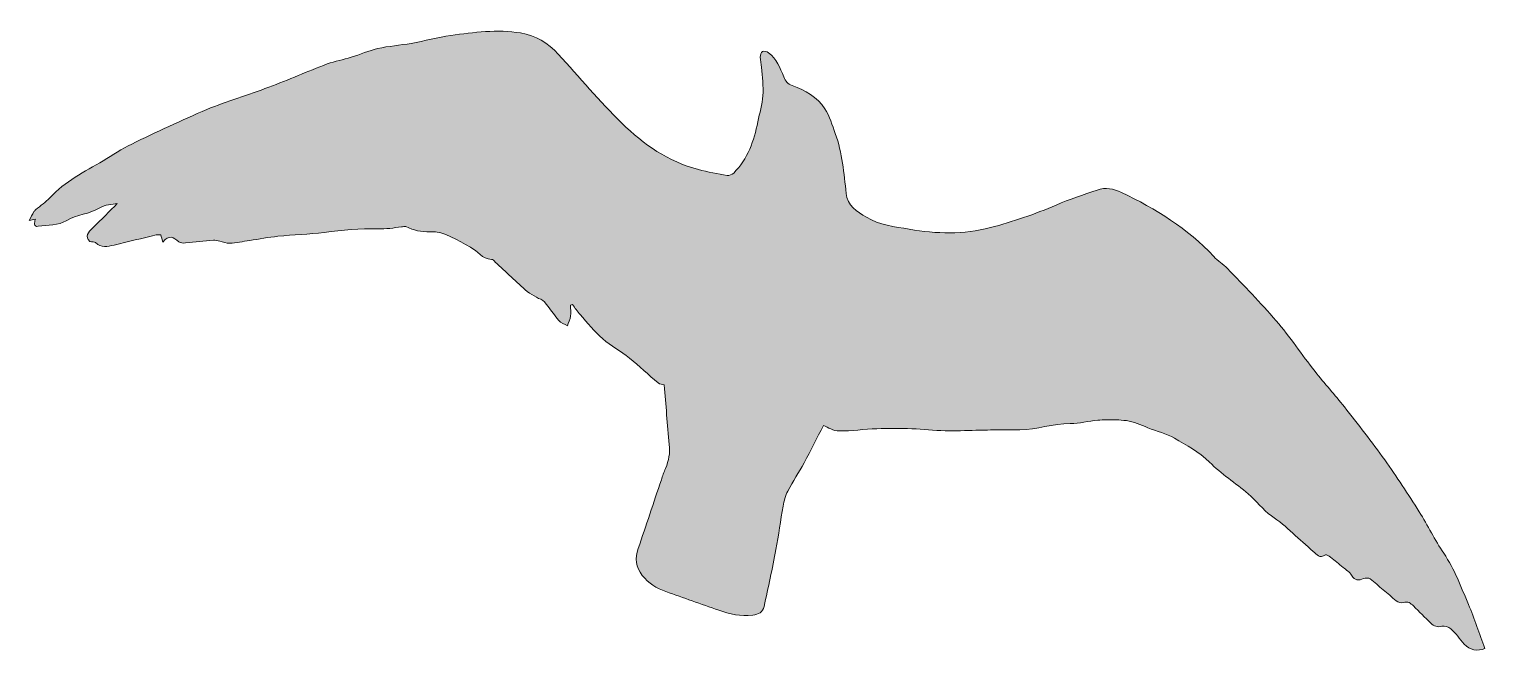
# Model space of a CAD drawing. Header units: inches. Extents: x 727 to 921, y 290 to 497.
# Drawn here: x 868.49 to 895.04, y 464.26 to 475.61 of the extents above; entities that cross this region are included whole.
import ezdxf

# ---------------------------------------------------------------- set-up
doc = ezdxf.new("R2010")
doc.units = ezdxf.units.IN
doc.header["$MEASUREMENT"] = 0
doc.layers.add('Layer 1', color=7, linetype='Continuous')

# ---------------------------------------------------------------- blocks, each defined once
blk = doc.blocks.new('block 6')
at = {"layer": 'Layer 1', "true_color": 0xfddb47}
h = blk.add_hatch(color=41, dxfattribs=at)
h.dxf.hatch_style = 2
edge = h.paths.add_edge_path()
edge.add_spline(control_points=[(894.291, 466.055), (894.128, 466.298), (893.999, 466.563), (893.843, 466.811), (893.64, 467.132), (893.434, 467.451), (893.213, 467.76), (892.978, 468.088), (892.728, 468.406), (892.478, 468.724), (892.305, 468.944), (892.115, 469.151), (891.942, 469.371), (891.702, 469.677), (891.485, 470.001), (891.233, 470.295), (890.952, 470.625), (890.644, 470.933), (890.345, 471.246), (890.268, 471.327), (890.169, 471.387), (890.094, 471.468), (889.617, 471.979), (889.034, 472.336), (888.412, 472.635), (888.272, 472.702), (888.121, 472.734), (887.967, 472.678), (887.717, 472.589), (887.463, 472.509), (887.219, 472.404), (886.829, 472.237), (886.43, 472.099), (886.02, 471.992), (885.529, 471.863), (885.037, 471.879), (884.541, 471.963), (884.271, 472.008), (883.998, 472.04), (883.758, 472.181), (883.585, 472.282), (883.411, 472.399), (883.389, 472.616), (883.351, 472.985), (883.32, 473.355), (883.191, 473.706), (883.134, 473.86), (883.088, 474.023), (883.001, 474.159), (882.863, 474.375), (882.644, 474.5), (882.405, 474.581), (882.32, 474.61), (882.285, 474.662), (882.251, 474.739), (882.181, 474.899), (882.126, 475.074), (881.972, 475.182), (881.943, 475.202), (881.89, 475.215), (881.863, 475.201), (881.838, 475.188), (881.822, 475.136), (881.822, 475.101), (881.822, 475.039), (881.841, 474.978), (881.845, 474.916), (881.858, 474.744), (881.884, 474.57), (881.872, 474.398), (881.862, 474.238), (881.811, 474.081), (881.779, 473.922), (881.708, 473.575), (881.598, 473.245), (881.338, 472.988), (881.31, 472.961), (881.257, 472.938), (881.221, 472.944), (881.044, 472.973), (880.866, 473.005), (880.693, 473.052), (880.146, 473.197), (879.691, 473.508), (879.298, 473.897), (878.892, 474.297), (878.523, 474.734), (878.138, 475.155), (877.951, 475.359), (877.727, 475.495), (877.449, 475.541), (877.022, 475.611), (876.601, 475.554), (876.181, 475.496), (875.937, 475.463), (875.698, 475.396), (875.456, 475.352), (875.252, 475.316), (875.044, 475.302), (874.843, 475.257), (874.68, 475.22), (874.525, 475.148), (874.363, 475.098), (874.218, 475.053), (874.065, 475.03), (873.923, 474.976), (873.566, 474.841), (873.215, 474.688), (872.858, 474.553), (872.483, 474.411), (872.096, 474.299), (871.726, 474.145), (871.262, 473.951), (870.809, 473.733), (870.356, 473.515), (870.176, 473.429), (870.011, 473.312), (869.837, 473.212), (869.494, 473.015), (869.14, 472.833), (868.864, 472.537), (868.788, 472.456), (868.692, 472.393), (868.606, 472.321), (868.595, 472.308), (868.584, 472.296), (868.573, 472.284), (868.545, 472.233), (868.518, 472.183), (868.485, 472.124), (868.527, 472.132), (868.56, 472.138), (868.599, 472.146), (868.581, 472.081), (868.559, 472.005), (868.652, 472.016), (868.826, 472.036), (869.024, 472.032), (869.164, 472.118), (869.359, 472.236), (869.586, 472.236), (869.776, 472.355), (869.869, 472.413), (870, 472.411), (870.092, 472.431), (869.957, 472.296), (869.804, 472.139), (869.646, 471.987), (869.565, 471.908), (869.494, 471.834), (869.591, 471.738), (869.634, 471.732), (869.679, 471.739), (869.698, 471.72), (869.802, 471.618), (869.916, 471.645), (870.035, 471.675), (870.291, 471.739), (870.548, 471.799), (870.805, 471.858), (870.831, 471.864), (870.861, 471.859), (870.886, 471.859), (870.898, 471.82), (870.908, 471.788), (870.925, 471.73), (871.035, 471.867), (871.122, 471.824), (871.215, 471.734), (871.24, 471.71), (871.298, 471.71), (871.34, 471.714), (871.509, 471.728), (871.678, 471.751), (871.847, 471.766), (871.885, 471.769), (871.925, 471.752), (871.964, 471.744), (872.023, 471.731), (872.083, 471.703), (872.141, 471.707), (872.264, 471.716), (872.386, 471.74), (872.509, 471.758), (872.68, 471.784), (872.851, 471.817), (873.023, 471.834), (873.305, 471.862), (873.589, 471.87), (873.87, 471.904), (874.196, 471.944), (874.52, 471.986), (874.851, 471.969), (874.992, 471.962), (875.135, 471.991), (875.278, 472.004), (875.305, 472.006), (875.337, 472.02), (875.359, 472.01), (875.5, 471.943), (875.634, 471.91), (875.802, 471.918), (876.07, 471.93), (876.299, 471.758), (876.534, 471.637), (876.666, 471.569), (876.746, 471.413), (876.919, 471.414), (876.942, 471.415), (876.967, 471.384), (876.989, 471.365), (877.183, 471.185), (877.376, 471.003), (877.573, 470.826), (877.621, 470.783), (877.683, 470.755), (877.739, 470.722), (877.788, 470.694), (877.85, 470.679), (877.884, 470.64), (877.978, 470.531), (878.054, 470.408), (878.148, 470.3), (878.186, 470.256), (878.251, 470.235), (878.304, 470.203), (878.324, 470.261), (878.353, 470.318), (878.362, 470.377), (878.371, 470.443), (878.361, 470.511), (878.36, 470.578), (878.372, 470.582), (878.385, 470.586), (878.398, 470.589), (878.444, 470.529), (878.485, 470.464), (878.536, 470.408), (878.67, 470.258), (878.798, 470.098), (878.948, 469.966), (879.099, 469.834), (879.28, 469.738), (879.436, 469.613), (879.616, 469.47), (879.782, 469.31), (879.958, 469.162), (879.987, 469.137), (880.035, 469.136), (880.072, 469.124), (880.102, 468.763), (880.127, 468.4), (880.163, 468.038), (880.179, 467.885), (880.156, 467.743), (880.094, 467.604), (880.064, 467.536), (880.042, 467.465), (880.018, 467.395), (879.877, 466.978), (879.738, 466.56), (879.597, 466.143), (879.537, 465.966), (879.549, 465.803), (879.671, 465.652), (879.785, 465.51), (879.929, 465.416), (880.101, 465.357), (880.423, 465.247), (880.741, 465.125), (881.064, 465.018), (881.264, 464.952), (881.467, 464.896), (881.686, 464.926), (881.795, 464.941), (881.869, 464.982), (881.891, 465.085), (881.968, 465.43), (882.043, 465.777), (882.109, 466.124), (882.159, 466.387), (882.192, 466.652), (882.239, 466.915), (882.256, 467.009), (882.282, 467.106), (882.325, 467.19), (882.417, 467.366), (882.528, 467.53), (882.622, 467.704), (882.745, 467.93), (882.859, 468.161), (882.974, 468.384), (883.06, 468.352), (883.16, 468.286), (883.26, 468.285), (883.49, 468.283), (883.719, 468.319), (883.949, 468.327), (884.163, 468.335), (884.377, 468.334), (884.59, 468.327), (884.791, 468.32), (884.992, 468.293), (885.193, 468.288), (885.381, 468.282), (885.57, 468.293), (885.758, 468.297), (885.898, 468.299), (886.038, 468.305), (886.177, 468.306), (886.303, 468.308), (886.429, 468.306), (886.555, 468.307), (886.866, 468.311), (887.165, 468.417), (887.478, 468.419), (887.645, 468.421), (887.811, 468.465), (887.978, 468.481), (888.089, 468.492), (888.201, 468.487), (888.313, 468.487), (888.377, 468.486), (888.441, 468.479), (888.506, 468.476), (888.636, 468.449), (888.766, 468.398), (888.891, 468.345), (889.054, 468.278), (889.238, 468.236), (889.379, 468.152), (889.596, 468.024), (889.828, 467.906), (890.017, 467.718), (890.231, 467.504), (890.491, 467.336), (890.724, 467.139), (890.871, 467.013), (890.989, 466.849), (891.146, 466.74), (891.425, 466.55), (891.654, 466.305), (891.909, 466.089), (891.972, 466.036), (892.028, 465.951), (892.133, 466.028), (892.146, 466.038), (892.197, 466.005), (892.224, 465.984), (892.303, 465.924), (892.379, 465.861), (892.454, 465.798), (892.508, 465.752), (892.576, 465.714), (892.609, 465.656), (892.668, 465.554), (892.736, 465.558), (892.828, 465.593), (892.863, 465.606), (892.922, 465.609), (892.948, 465.588), (893.109, 465.459), (893.263, 465.32), (893.424, 465.191), (893.457, 465.164), (893.517, 465.143), (893.552, 465.155), (893.637, 465.187), (893.685, 465.146), (893.737, 465.095), (893.842, 464.99), (893.949, 464.887), (894.055, 464.782), (894.111, 464.726), (894.17, 464.703), (894.256, 464.724), (894.305, 464.736), (894.382, 464.715), (894.419, 464.68), (894.509, 464.596), (894.582, 464.493), (894.665, 464.401), (894.763, 464.294), (894.908, 464.258), (895.041, 464.322), (894.942, 464.587), (894.853, 464.86), (894.741, 465.123), (894.606, 465.44), (894.487, 465.764), (894.291, 466.055)], knot_values=[0, 0, 0, 0, 1, 1, 1, 2, 2, 2, 3, 3, 3, 4, 4, 4, 5, 5, 5, 6, 6, 6, 7, 7, 7, 8, 8, 8, 9, 9, 9, 10, 10, 10, 11, 11, 11, 12, 12, 12, 13, 13, 13, 14, 14, 14, 15, 15, 15, 16, 16, 16, 17, 17, 17, 18, 18, 18, 19, 19, 19, 20, 20, 20, 21, 21, 21, 22, 22, 22, 23, 23, 23, 24, 24, 24, 25, 25, 25, 26, 26, 26, 27, 27, 27, 28, 28, 28, 29, 29, 29, 30, 30, 30, 31, 31, 31, 32, 32, 32, 33, 33, 33, 34, 34, 34, 35, 35, 35, 36, 36, 36, 37, 37, 37, 38, 38, 38, 39, 39, 39, 40, 40, 40, 41, 41, 41, 42, 42, 42, 43, 43, 43, 44, 44, 44, 45, 45, 45, 46, 46, 46, 47, 47, 47, 48, 48, 48, 49, 49, 49, 50, 50, 50, 51, 51, 51, 52, 52, 52, 53, 53, 53, 54, 54, 54, 55, 55, 55, 56, 56, 56, 57, 57, 57, 58, 58, 58, 59, 59, 59, 60, 60, 60, 61, 61, 61, 62, 62, 62, 63, 63, 63, 64, 64, 64, 65, 65, 65, 66, 66, 66, 67, 67, 67, 68, 68, 68, 69, 69, 69, 70, 70, 70, 71, 71, 71, 72, 72, 72, 73, 73, 73, 74, 74, 74, 75, 75, 75, 76, 76, 76, 77, 77, 77, 78, 78, 78, 79, 79, 79, 80, 80, 80, 81, 81, 81, 82, 82, 82, 83, 83, 83, 84, 84, 84, 85, 85, 85, 86, 86, 86, 87, 87, 87, 88, 88, 88, 89, 89, 89, 90, 90, 90, 91, 91, 91, 92, 92, 92, 93, 93, 93, 94, 94, 94, 95, 95, 95, 96, 96, 96, 97, 97, 97, 98, 98, 98, 99, 99, 99, 100, 100, 100, 101, 101, 101, 102, 102, 102, 103, 103, 103, 104, 104, 104, 105, 105, 105, 106, 106, 106, 107, 107, 107, 108, 108, 108, 109, 109, 109, 110, 110, 110, 111, 111, 111, 112, 112, 112, 113, 113, 113, 114, 114, 114, 115, 115, 115, 116, 116, 116, 117, 117, 117, 118, 118, 118, 119, 119, 119, 120, 120, 120, 121, 121, 121, 122, 122, 122, 123, 123, 123, 124, 124, 124, 125, 125, 125, 126, 126, 126, 127, 127, 127, 128, 128, 128, 129, 129, 129, 130, 130, 130, 130], degree=3, periodic=1)
at = {"layer": 'Layer 1', "lineweight": 0}
blk.add_open_spline([(894.291, 466.055), (894.128, 466.298), (893.999, 466.563), (893.843, 466.811), (893.64, 467.132), (893.434, 467.451), (893.213, 467.76), (892.978, 468.088), (892.728, 468.406), (892.478, 468.724), (892.305, 468.944), (892.115, 469.151), (891.942, 469.371), (891.702, 469.677), (891.485, 470.001), (891.233, 470.295), (890.952, 470.625), (890.644, 470.933), (890.345, 471.246), (890.268, 471.327), (890.169, 471.387), (890.094, 471.468), (889.617, 471.979), (889.034, 472.336), (888.412, 472.635), (888.272, 472.702), (888.121, 472.734), (887.967, 472.678), (887.717, 472.589), (887.463, 472.509), (887.219, 472.404), (886.829, 472.237), (886.43, 472.099), (886.02, 471.992), (885.529, 471.863), (885.037, 471.879), (884.541, 471.963), (884.271, 472.008), (883.998, 472.04), (883.758, 472.181), (883.585, 472.282), (883.411, 472.399), (883.389, 472.616), (883.351, 472.985), (883.32, 473.355), (883.191, 473.706), (883.134, 473.86), (883.088, 474.023), (883.001, 474.159), (882.863, 474.375), (882.644, 474.5), (882.405, 474.581), (882.32, 474.61), (882.285, 474.662), (882.251, 474.739), (882.181, 474.899), (882.126, 475.074), (881.972, 475.182), (881.943, 475.202), (881.89, 475.215), (881.863, 475.201), (881.838, 475.188), (881.822, 475.136), (881.822, 475.101), (881.822, 475.039), (881.841, 474.978), (881.845, 474.916), (881.858, 474.744), (881.884, 474.57), (881.872, 474.398), (881.862, 474.238), (881.811, 474.081), (881.779, 473.922), (881.708, 473.575), (881.598, 473.245), (881.338, 472.988), (881.31, 472.961), (881.257, 472.938), (881.221, 472.944), (881.044, 472.973), (880.866, 473.005), (880.693, 473.052), (880.146, 473.197), (879.691, 473.508), (879.298, 473.897), (878.892, 474.297), (878.523, 474.734), (878.138, 475.155), (877.951, 475.359), (877.727, 475.495), (877.449, 475.541), (877.022, 475.611), (876.601, 475.554), (876.181, 475.496), (875.937, 475.463), (875.698, 475.396), (875.456, 475.352), (875.252, 475.316), (875.044, 475.302), (874.843, 475.257), (874.68, 475.22), (874.525, 475.148), (874.363, 475.098), (874.218, 475.053), (874.065, 475.03), (873.923, 474.976), (873.566, 474.841), (873.215, 474.688), (872.858, 474.553), (872.483, 474.411), (872.096, 474.299), (871.726, 474.145), (871.262, 473.951), (870.809, 473.733), (870.356, 473.515), (870.176, 473.429), (870.011, 473.312), (869.837, 473.212), (869.494, 473.015), (869.14, 472.833), (868.864, 472.537), (868.788, 472.456), (868.692, 472.393), (868.606, 472.321), (868.595, 472.308), (868.584, 472.296), (868.573, 472.284), (868.545, 472.233), (868.518, 472.183), (868.485, 472.124), (868.527, 472.132), (868.56, 472.138), (868.599, 472.146), (868.581, 472.081), (868.559, 472.005), (868.652, 472.016), (868.826, 472.036), (869.024, 472.032), (869.164, 472.118), (869.359, 472.236), (869.586, 472.236), (869.776, 472.355), (869.869, 472.413), (870, 472.411), (870.092, 472.431), (869.957, 472.296), (869.804, 472.139), (869.646, 471.987), (869.565, 471.908), (869.494, 471.834), (869.591, 471.738), (869.634, 471.732), (869.679, 471.739), (869.698, 471.72), (869.802, 471.618), (869.916, 471.645), (870.035, 471.675), (870.291, 471.739), (870.548, 471.799), (870.805, 471.858), (870.831, 471.864), (870.861, 471.859), (870.886, 471.859), (870.898, 471.82), (870.908, 471.788), (870.925, 471.73), (871.035, 471.867), (871.122, 471.824), (871.215, 471.734), (871.24, 471.71), (871.298, 471.71), (871.34, 471.714), (871.509, 471.728), (871.678, 471.751), (871.847, 471.766), (871.885, 471.769), (871.925, 471.752), (871.964, 471.744), (872.023, 471.731), (872.083, 471.703), (872.141, 471.707), (872.264, 471.716), (872.386, 471.74), (872.509, 471.758), (872.68, 471.784), (872.851, 471.817), (873.023, 471.834), (873.305, 471.862), (873.589, 471.87), (873.87, 471.904), (874.196, 471.944), (874.52, 471.986), (874.851, 471.969), (874.992, 471.962), (875.135, 471.991), (875.278, 472.004), (875.305, 472.006), (875.337, 472.02), (875.359, 472.01), (875.5, 471.943), (875.634, 471.91), (875.802, 471.918), (876.07, 471.93), (876.299, 471.758), (876.534, 471.637), (876.666, 471.569), (876.746, 471.413), (876.919, 471.414), (876.942, 471.415), (876.967, 471.384), (876.989, 471.365), (877.183, 471.185), (877.376, 471.003), (877.573, 470.826), (877.621, 470.783), (877.683, 470.755), (877.739, 470.722), (877.788, 470.694), (877.85, 470.679), (877.884, 470.64), (877.978, 470.531), (878.054, 470.408), (878.148, 470.3), (878.186, 470.256), (878.251, 470.235), (878.304, 470.203), (878.324, 470.261), (878.353, 470.318), (878.362, 470.377), (878.371, 470.443), (878.361, 470.511), (878.36, 470.578), (878.372, 470.582), (878.385, 470.586), (878.398, 470.589), (878.444, 470.529), (878.485, 470.464), (878.536, 470.408), (878.67, 470.258), (878.798, 470.098), (878.948, 469.966), (879.099, 469.834), (879.28, 469.738), (879.436, 469.613), (879.616, 469.47), (879.782, 469.31), (879.958, 469.162), (879.987, 469.137), (880.035, 469.136), (880.072, 469.124), (880.102, 468.763), (880.127, 468.4), (880.163, 468.038), (880.179, 467.885), (880.156, 467.743), (880.094, 467.604), (880.064, 467.536), (880.042, 467.465), (880.018, 467.395), (879.877, 466.978), (879.738, 466.56), (879.597, 466.143), (879.537, 465.966), (879.549, 465.803), (879.671, 465.652), (879.785, 465.51), (879.929, 465.416), (880.101, 465.357), (880.423, 465.247), (880.741, 465.125), (881.064, 465.018), (881.264, 464.952), (881.467, 464.896), (881.686, 464.926), (881.795, 464.941), (881.869, 464.982), (881.891, 465.085), (881.968, 465.43), (882.043, 465.777), (882.109, 466.124), (882.159, 466.387), (882.192, 466.652), (882.239, 466.915), (882.256, 467.009), (882.282, 467.106), (882.325, 467.19), (882.417, 467.366), (882.528, 467.53), (882.622, 467.704), (882.745, 467.93), (882.859, 468.161), (882.974, 468.384), (883.06, 468.352), (883.16, 468.286), (883.26, 468.285), (883.49, 468.283), (883.719, 468.319), (883.949, 468.327), (884.163, 468.335), (884.377, 468.334), (884.59, 468.327), (884.791, 468.32), (884.992, 468.293), (885.193, 468.288), (885.381, 468.282), (885.57, 468.293), (885.758, 468.297), (885.898, 468.299), (886.038, 468.305), (886.177, 468.306), (886.303, 468.308), (886.429, 468.306), (886.555, 468.307), (886.866, 468.311), (887.165, 468.417), (887.478, 468.419), (887.645, 468.421), (887.811, 468.465), (887.978, 468.481), (888.089, 468.492), (888.201, 468.487), (888.313, 468.487), (888.377, 468.486), (888.441, 468.479), (888.506, 468.476), (888.636, 468.449), (888.766, 468.398), (888.891, 468.345), (889.054, 468.278), (889.238, 468.236), (889.379, 468.152), (889.596, 468.024), (889.828, 467.906), (890.017, 467.718), (890.231, 467.504), (890.491, 467.336), (890.724, 467.139), (890.871, 467.013), (890.989, 466.849), (891.146, 466.74), (891.425, 466.55), (891.654, 466.305), (891.909, 466.089), (891.972, 466.036), (892.028, 465.951), (892.133, 466.028), (892.146, 466.038), (892.197, 466.005), (892.224, 465.984), (892.303, 465.924), (892.379, 465.861), (892.454, 465.798), (892.508, 465.752), (892.576, 465.714), (892.609, 465.656), (892.668, 465.554), (892.736, 465.558), (892.828, 465.593), (892.863, 465.606), (892.922, 465.609), (892.948, 465.588), (893.109, 465.459), (893.263, 465.32), (893.424, 465.191), (893.457, 465.164), (893.517, 465.143), (893.552, 465.155), (893.637, 465.187), (893.685, 465.146), (893.737, 465.095), (893.842, 464.99), (893.949, 464.887), (894.055, 464.782), (894.111, 464.726), (894.17, 464.703), (894.256, 464.724), (894.305, 464.736), (894.382, 464.715), (894.419, 464.68), (894.509, 464.596), (894.582, 464.493), (894.665, 464.401), (894.763, 464.294), (894.908, 464.258), (895.041, 464.322), (894.942, 464.587), (894.853, 464.86), (894.741, 465.123), (894.606, 465.44), (894.487, 465.764), (894.291, 466.055)], degree=3, knots=[0, 0, 0, 0, 1, 1, 1, 2, 2, 2, 3, 3, 3, 4, 4, 4, 5, 5, 5, 6, 6, 6, 7, 7, 7, 8, 8, 8, 9, 9, 9, 10, 10, 10, 11, 11, 11, 12, 12, 12, 13, 13, 13, 14, 14, 14, 15, 15, 15, 16, 16, 16, 17, 17, 17, 18, 18, 18, 19, 19, 19, 20, 20, 20, 21, 21, 21, 22, 22, 22, 23, 23, 23, 24, 24, 24, 25, 25, 25, 26, 26, 26, 27, 27, 27, 28, 28, 28, 29, 29, 29, 30, 30, 30, 31, 31, 31, 32, 32, 32, 33, 33, 33, 34, 34, 34, 35, 35, 35, 36, 36, 36, 37, 37, 37, 38, 38, 38, 39, 39, 39, 40, 40, 40, 41, 41, 41, 42, 42, 42, 43, 43, 43, 44, 44, 44, 45, 45, 45, 46, 46, 46, 47, 47, 47, 48, 48, 48, 49, 49, 49, 50, 50, 50, 51, 51, 51, 52, 52, 52, 53, 53, 53, 54, 54, 54, 55, 55, 55, 56, 56, 56, 57, 57, 57, 58, 58, 58, 59, 59, 59, 60, 60, 60, 61, 61, 61, 62, 62, 62, 63, 63, 63, 64, 64, 64, 65, 65, 65, 66, 66, 66, 67, 67, 67, 68, 68, 68, 69, 69, 69, 70, 70, 70, 71, 71, 71, 72, 72, 72, 73, 73, 73, 74, 74, 74, 75, 75, 75, 76, 76, 76, 77, 77, 77, 78, 78, 78, 79, 79, 79, 80, 80, 80, 81, 81, 81, 82, 82, 82, 83, 83, 83, 84, 84, 84, 85, 85, 85, 86, 86, 86, 87, 87, 87, 88, 88, 88, 89, 89, 89, 90, 90, 90, 91, 91, 91, 92, 92, 92, 93, 93, 93, 94, 94, 94, 95, 95, 95, 96, 96, 96, 97, 97, 97, 98, 98, 98, 99, 99, 99, 100, 100, 100, 101, 101, 101, 102, 102, 102, 103, 103, 103, 104, 104, 104, 105, 105, 105, 106, 106, 106, 107, 107, 107, 108, 108, 108, 109, 109, 109, 110, 110, 110, 111, 111, 111, 112, 112, 112, 113, 113, 113, 114, 114, 114, 115, 115, 115, 116, 116, 116, 117, 117, 117, 118, 118, 118, 119, 119, 119, 120, 120, 120, 121, 121, 121, 122, 122, 122, 123, 123, 123, 124, 124, 124, 125, 125, 125, 126, 126, 126, 127, 127, 127, 128, 128, 128, 129, 129, 129, 130, 130, 130, 130], dxfattribs=at)
blk = doc.blocks.new('block 2')
at = {"layer": 'Layer 1'}
blk.add_blockref('block 6', (0, 0), dxfattribs=at)

msp = doc.modelspace()

# ---------------------------------------------------------------- block references
at = {"layer": 'Layer 1'}
msp.add_blockref('block 2', (0, 0), dxfattribs=at)

doc.saveas('drawing.dxf')
